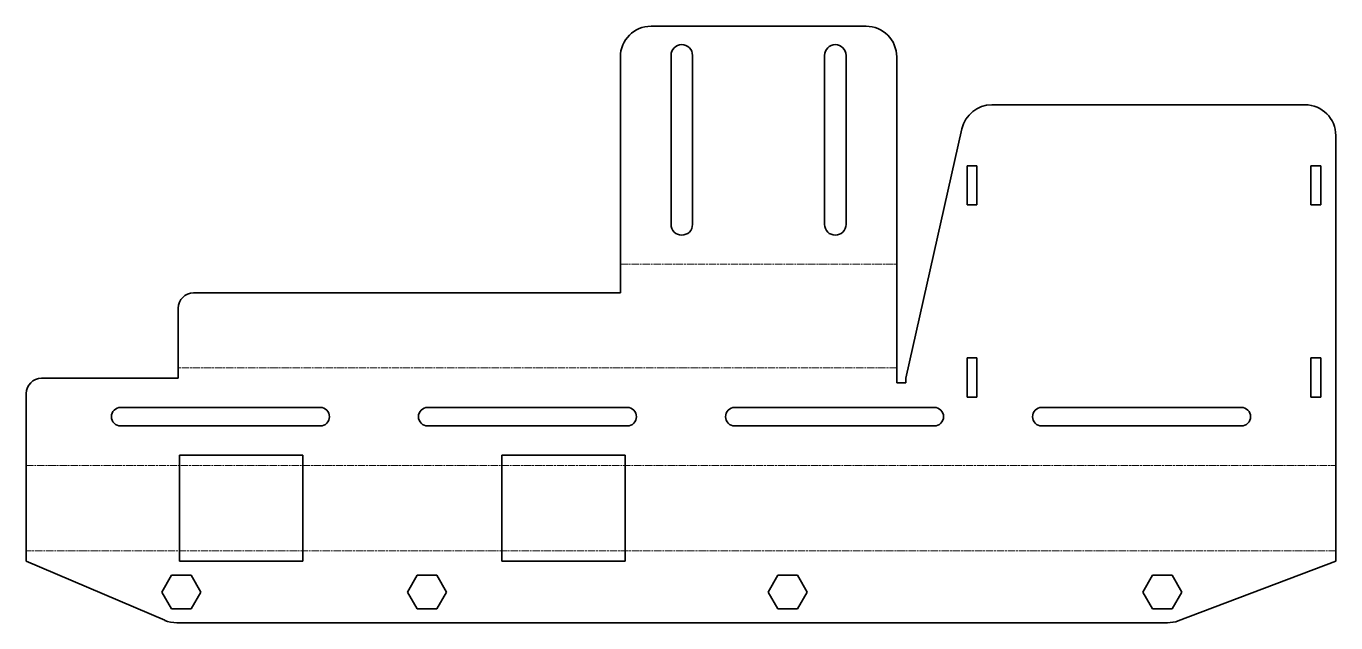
# Model space of a CAD drawing. Header units: millimetres. Extents: x 0 to 427, y 0 to 194.
import ezdxf

# ---------------------------------------------------------------- set-up
doc = ezdxf.new("R2010")
doc.units = ezdxf.units.MM
doc.linetypes.add('Chain', pattern=[13.68, 9.12, -1.14, 2.28, -1.14])
doc.layers.add('SIMUMAK Bend Centerline (ISO)', color=7, linetype='Chain', lineweight=9)
doc.layers.add('SIMUMAK Visible (ISO)', color=7, linetype='Continuous', lineweight=35)

# ---------------------------------------------------------------- blocks, each defined once
blk = doc.blocks.new('SIL-028-URSU-01_Sheet_8_SIL-028-URSU-01 (Desplegada)')
at = {"layer": 'SIMUMAK Bend Centerline (ISO)', "ltscale": 0.263158}
for p, q in [((-19.75, 19.68), (70.25, 19.68)), ((70.25, -14.11), (-163.75, -14.11)), ((-213.25, -45.89), (213.25, -45.89)), ((213.25, -73.68), (-213.25, -73.68))]:
    blk.add_line(p, q, dxfattribs=at)
at = {"layer": 'SIMUMAK Visible (ISO)'}
for p, q in [((-9.75, 97.07), (60.25, 97.07)), ((-19.75, 10.29), (-19.75, 87.07)), ((-3.25, 32.57), (-3.25, 87.57)), ((3.75, 87.57), (3.75, 32.57)), ((46.75, 32.57), (46.75, 87.57)), ((53.75, 87.57), (53.75, 32.57)), ((70.25, 87.07), (70.25, -19)), ((101.25, 71.5), (203.25, 71.5)), ((91.5, 63.69), (73.25, -17.5)), ((213.25, -77.07), (213.25, 61.5)), ((93.15, 38.9), (93.15, 51.6)), ((93.15, 51.6), (96.35, 51.6)), ((96.35, 51.6), (96.35, 38.9)), ((205.15, 38.9), (205.15, 51.6)), ((205.15, 51.6), (208.35, 51.6)), ((208.35, 51.6), (208.35, 38.9)), ((96.35, 38.9), (93.15, 38.9)), ((208.35, 38.9), (205.15, 38.9)), ((-19.75, 10.29), (-158.75, 10.29)), ((-163.75, 5.29), (-163.75, -17.5)), ((93.15, -23.6), (93.15, -10.9)), ((93.15, -10.9), (96.35, -10.9)), ((96.35, -10.9), (96.35, -23.6)), ((205.15, -23.6), (205.15, -10.9)), ((205.15, -10.9), (208.35, -10.9)), ((208.35, -10.9), (208.35, -23.6)), ((-163.75, -17.5), (-208.25, -17.5)), ((73.25, -19), (70.25, -19)), ((73.25, -17.5), (73.25, -19)), ((-213.25, -77.07), (-213.25, -22.5)), ((96.35, -23.6), (93.15, -23.6)), ((208.35, -23.6), (205.15, -23.6)), ((-182.5, -27), (-117.5, -27)), ((-82.5, -27), (-17.5, -27)), ((17.5, -27), (82.5, -27)), ((117.5, -27), (182.5, -27)), ((-117.5, -33), (-182.5, -33)), ((-17.5, -33), (-82.5, -33)), ((82.5, -33), (17.5, -33)), ((182.5, -33), (117.5, -33)), ((-163.35, -77.07), (-163.35, -42.5)), ((-123.15, -42.5), (-163.35, -42.5)), ((-123.15, -42.5), (-123.15, -77.07)), ((-58.35, -77.07), (-58.35, -42.5)), ((-18.15, -42.5), (-58.35, -42.5)), ((-18.15, -42.5), (-18.15, -77.07)), ((-213.25, -77.07), (-168.13, -96.27)), ((-123.15, -77.07), (-163.35, -77.07)), ((-18.15, -77.07), (-58.35, -77.07)), ((161.96, -96.43), (213.25, -77.07)), ((-169.1, -87.07), (-165.93, -81.57)), ((-165.93, -81.57), (-159.57, -81.57)), ((-159.57, -81.57), (-156.4, -87.07)), ((-89.1, -87.07), (-85.93, -81.57)), ((-85.93, -81.57), (-79.57, -81.57)), ((-79.57, -81.57), (-76.4, -87.07)), ((28.4, -87.07), (31.57, -81.57)), ((31.57, -81.57), (37.93, -81.57)), ((37.93, -81.57), (41.1, -87.07)), ((150.4, -87.07), (153.57, -81.57)), ((153.57, -81.57), (159.93, -81.57)), ((159.93, -81.57), (163.1, -87.07)), ((-165.93, -92.57), (-169.1, -87.07)), ((-156.4, -87.07), (-159.57, -92.57)), ((-85.93, -92.57), (-89.1, -87.07)), ((-76.4, -87.07), (-79.57, -92.57)), ((31.57, -92.57), (28.4, -87.07)), ((41.1, -87.07), (37.93, -92.57)), ((153.57, -92.57), (150.4, -87.07)), ((163.1, -87.07), (159.93, -92.57)), ((-159.57, -92.57), (-165.93, -92.57)), ((-79.57, -92.57), (-85.93, -92.57)), ((37.93, -92.57), (31.57, -92.57)), ((159.93, -92.57), (153.57, -92.57)), ((158.43, -97.07), (-164.21, -97.07))]:
    blk.add_line(p, q, dxfattribs=at)
at = {"layer": 'SIMUMAK Visible (ISO)', "extrusion": (0, 0, -1)}
for centre, radius, start, end in [((9.75, 87.07), 10, 0, 90), ((-60.25, 87.07), 10, 90, 180), ((-0.25, 87.57), 3.5, 0, 180), ((-50.25, 87.57), 3.5, 0, 180), ((-101.25, 61.5), 10, 12.6651, 90), ((-203.25, 61.5), 10, 90, 180), ((-0.25, 32.57), 3.5, 180, 0), ((-50.25, 32.57), 3.5, 180, 0), ((158.75, 5.29), 5, 0, 90), ((208.25, -22.5), 5, 0, 90), ((182.5, -30), 3, 270, 90), ((117.5, -30), 3, 90, 270), ((82.5, -30), 3, 270, 90), ((17.5, -30), 3, 90, 270), ((-17.5, -30), 3, 270, 90), ((-82.5, -30), 3, 90, 270), ((-117.5, -30), 3, 270, 90), ((-182.5, -30), 3, 90, 270), ((164.21, -87.07), 10, 270, 293.0513), ((-158.43, -87.07), 10, 249.3256, 270)]:
    blk.add_arc(centre, radius, start, end, dxfattribs=at)

msp = doc.modelspace()

# ---------------------------------------------------------------- block references
msp.add_blockref('SIL-028-URSU-01_Sheet_8_SIL-028-URSU-01 (Desplegada)', (213.25, 97.07))

doc.saveas('drawing.dxf')
